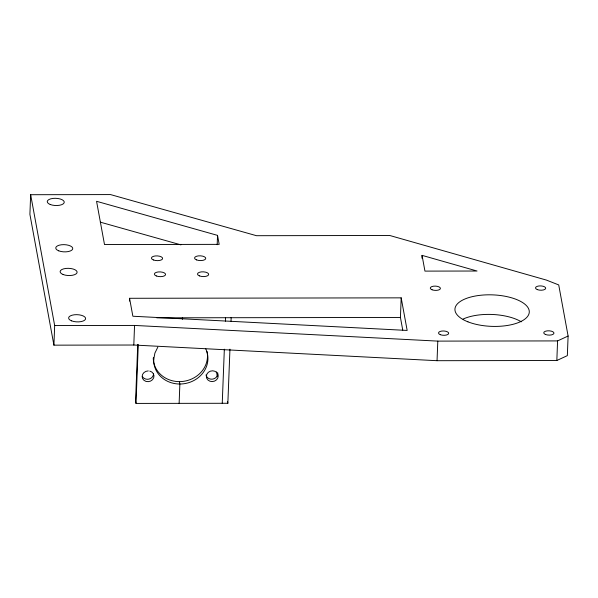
<?xml version="1.0" encoding="UTF-8"?>
<svg xmlns="http://www.w3.org/2000/svg" width="598" height="598" viewBox="0 0 598 598"><rect width="100%" height="100%" fill="white"/><g stroke="black" fill="none" stroke-linecap="round" stroke-linejoin="round"><path stroke-width="0.9" d="M30.655 194.716L29.9 214.308L53.917 345.158L133.803 345.024L437.048 360.699L556.835 360.504L567.345 355.623L568.1 336.031L558.726 284.932L546.423 280.088L389.739 235.485L256.49 235.702L110.533 194.582L30.655 194.716L54.672 325.566L53.917 345.158M129.46 301.093L129.564 298.29L401.183 297.849L407.163 330.44L132.861 316.237L129.564 298.29M133.803 345.024L134.557 325.432L437.796 341.114L557.583 340.912L568.1 336.031M137.749 344.388L135.567 401.026L136.008 403.418L227.853 403.276L229.946 349.172M136.008 403.418L138.273 344.65M179.131 403.351L179.871 384.013L179.437 381.629M182.368 319.414L182.435 317.545M217.179 244.709L217.537 235.38L96.562 201.302L104.501 244.552L219.189 244.365L217.537 235.38M222.247 403.284L224.34 349.18M225.416 321.201L225.558 317.471M231.022 321.193L231.164 317.456M402.753 330.111L400.428 317.441L401.183 297.849M421.949 258.164L422.053 255.368L477.032 271.021L424.946 271.111L422.053 255.368M437.048 360.699L437.796 341.114M556.835 360.504L557.583 340.912M205.645 348.679A27.194 24.525 -10.4 0 1 185.933 383.393A27.194 24.525 -10.4 0 1 153.731 359.443L154.897 353.074L157.835 347.132M156.818 317.837L400.428 317.441M54.672 325.566L134.557 325.432M100.292 222.15L180.94 244.874M227.524 401.482L227.853 403.276M216.498 371.926L217.328 376.456M153.439 357.851L153.731 359.443M463.099 319.07A37.203 15.757 2.2 0 1 521.307 321.799M149.792 371.096A5.943 5.36 -10.4 0 1 152.468 379.745A5.943 5.36 -10.4 0 1 142.608 378.579A5.943 5.36 -10.4 0 1 148.267 370.917M153.544 373.9A5.943 5.36 -10.4 0 1 148.954 379.102A5.943 5.36 -10.4 0 1 142.391 376.605M217.679 373.75A5.965 5.382 -10.4 0 1 212.268 381.591A5.965 5.382 -10.4 0 1 206.908 374.079A5.965 5.382 -10.4 0 1 216.85 372.591M207.005 351.489A27.194 24.525 -10.4 0 1 185.985 380.889A27.194 24.525 -10.4 0 1 153.97 363.42M153.761 362.538A27.194 24.525 -10.4 0 1 153.275 357.97M217.709 372.689A5.965 5.382 -10.4 0 1 212.866 379.087A5.965 5.382 -10.4 0 1 205.989 374.924M58.724 250.831A8.522 3.61 2.2 0 0 72.627 249.187A8.522 3.61 2.2 0 0 61.415 244.769A8.522 3.61 2.2 0 0 58.724 250.831M432.07 289.783A5.076 2.145 2.2 0 0 440.345 288.804A5.076 2.145 2.2 0 0 433.67 286.173A5.076 2.145 2.2 0 0 432.07 289.783M63.082 274.504A8.522 3.61 2.2 0 0 76.985 272.86A8.522 3.61 2.2 0 0 65.773 268.442A8.522 3.61 2.2 0 0 63.082 274.504M71.581 320.849A8.522 3.61 2.2 0 0 85.492 319.205A8.522 3.61 2.2 0 0 74.279 314.787A8.522 3.61 2.2 0 0 71.581 320.849M156.317 275.962A5.629 2.385 2.2 0 0 165.497 274.878A5.629 2.385 2.2 0 0 158.096 271.963A5.629 2.385 2.2 0 0 156.317 275.962M467.95 321.836A37.203 15.757 2.2 0 0 528.662 314.645A37.203 15.757 2.2 0 0 479.716 295.36A37.203 15.757 2.2 0 0 467.95 321.836M440.285 334.678A5.113 2.168 2.2 0 0 448.627 333.691A5.113 2.168 2.2 0 0 441.9 331.038A5.113 2.168 2.2 0 0 440.285 334.678M545.533 334.499A5.113 2.16 2.2 0 0 553.883 333.52A5.113 2.16 2.2 0 0 547.155 330.866A5.113 2.16 2.2 0 0 545.533 334.499M537.303 289.604A5.113 2.16 2.2 0 0 545.638 288.617A5.113 2.16 2.2 0 0 538.91 285.971A5.113 2.16 2.2 0 0 537.303 289.604M50.217 204.486A8.522 3.61 2.2 0 0 64.121 202.842A8.522 3.61 2.2 0 0 52.908 198.424A8.522 3.61 2.2 0 0 50.217 204.486M153.38 259.958A5.629 2.385 2.2 0 0 162.559 258.874A5.629 2.385 2.2 0 0 155.159 255.959A5.629 2.385 2.2 0 0 153.38 259.958M196.503 259.891A5.629 2.385 2.2 0 0 205.682 258.807A5.629 2.385 2.2 0 0 198.282 255.892A5.629 2.385 2.2 0 0 196.503 259.891M199.44 275.895A5.629 2.385 2.2 0 0 208.62 274.811A5.629 2.385 2.2 0 0 201.22 271.896A5.629 2.385 2.2 0 0 199.44 275.895"/></g></svg>
